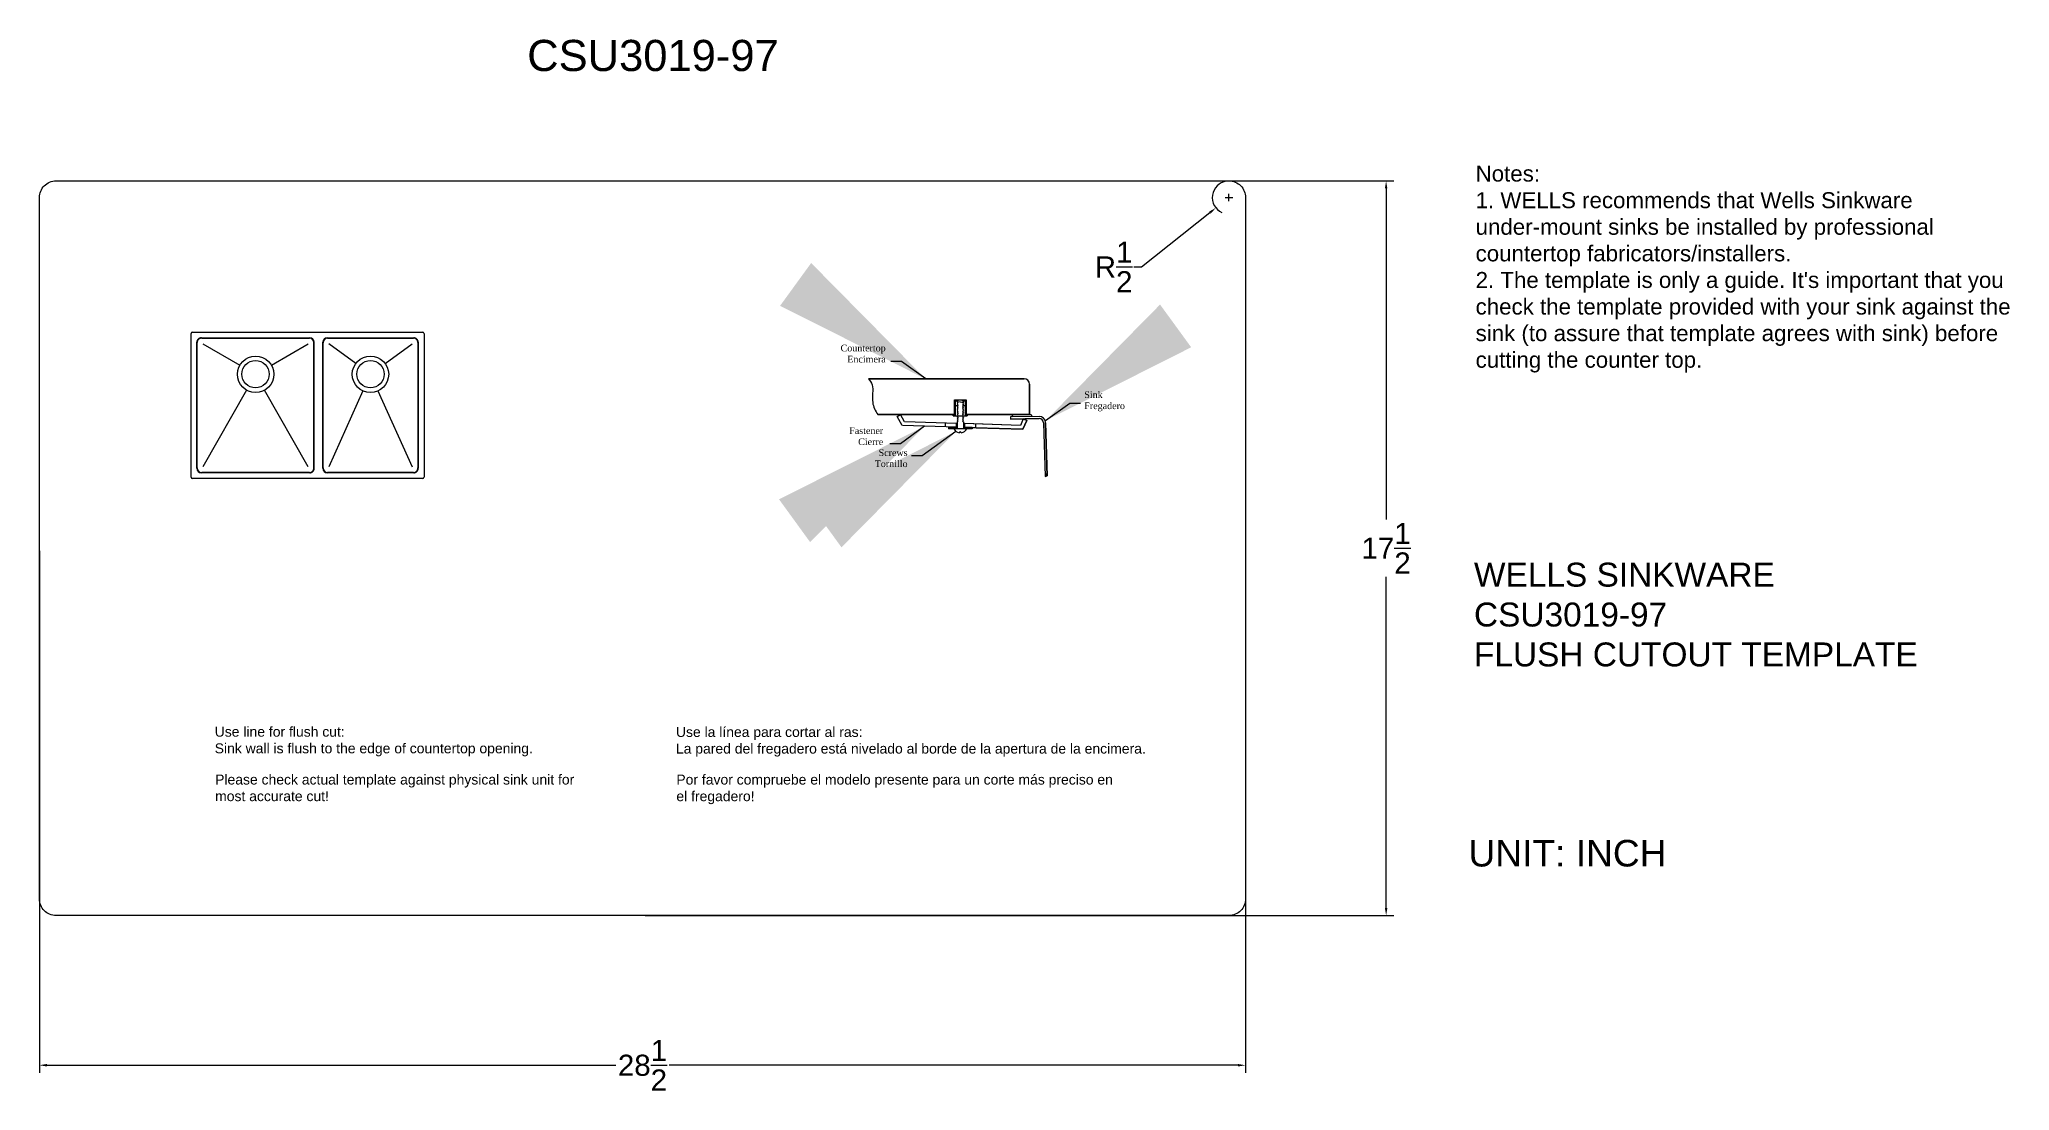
# Model space of a CAD drawing. Header units: inches. Extents: x 16.8 to 63.5, y 4.4 to 29.3.
import ezdxf

# ---------------------------------------------------------------- set-up
doc = ezdxf.new("R2010")
doc.units = ezdxf.units.IN
doc.header["$MEASUREMENT"] = 0
doc.styles.get("Standard").update_dxf_attribs({"font": 'arial.ttf'})
doc.dimstyles.new('B', dxfattribs={"dimscale": 7.62, "dimtxt": 1.5, "dimasz": 1.5, "dimexe": 1, "dimexo": 0.3125, "dimgap": 0.3, "dimtad": 1, "dimdec": 1, "dimzin": 0, "dimdsep": 46, "dimtxsty": 'Standard', "dimcen": 0.045, "dimadec": 0, "dimazin": 0, "dimtfac": 1, "dimtdec": 4, "dimtofl": 0, "dimtmove": 0, "dimatfit": 3, "dimfxl": 1, "dimtolj": 1, "dimtzin": 0, "dimarcsym": 0})
doc.dimstyles.get("Standard").update_dxf_attribs({"dimtxt": 0.5, "dimasz": 0.18, "dimexe": 0.18, "dimexo": 0.0625, "dimgap": 0.09, "dimtad": 0, "dimtih": 1, "dimtoh": 1, "dimzin": 0, "dimdsep": 46, "dimlunit": 5, "dimtxsty": 'Standard', "dimcen": 0.09, "dimadec": 0, "dimazin": 0, "dimtfac": 1, "dimtofl": 0, "dimtmove": 0, "dimatfit": 3, "dimfxl": 1, "dimtolj": 1, "dimtzin": 0, "dimarcsym": 0})

# ---------------------------------------------------------------- blocks, each defined once
blk = doc.blocks.new('*D5')
at = {"color": 0, "lineweight": -2, "transparency": 16777216}
for p, q in [((16.849, 17.166), (16.849, 4.8)), ((45.431, 17.166), (45.431, 4.8)), ((17.029, 4.98), (30.506, 4.98)), ((45.251, 4.98), (31.774, 4.98))]:
    blk.add_line(p, q, dxfattribs=at)
at = {"color": 0, "transparency": 16777216}
for points in [[(17.029, 5.01), (17.029, 4.95), (16.849, 4.98)], [(45.251, 5.01), (45.251, 4.95), (45.431, 4.98)]]:
    blk.add_solid(points, dxfattribs=at)
at = {"layer": 'DEFPOINTS', "color": 0, "transparency": 16777216}
for p in [(16.849, 17.228), (45.431, 17.228), (45.431, 4.98)]:
    blk.add_point(p, dxfattribs=at)
at = {"color": 0, "transparency": 16777216, "insert": (31.14, 4.98), "char_height": 0.5, "attachment_point": 5}
blk.add_mtext('\\A1;28{\\H1x;\\S1/2;}', dxfattribs=at)
blk = doc.blocks.new('*D6')
at = {"color": 0, "lineweight": -2, "transparency": 16777216}
for p, q in [((31.202, 25.929), (48.942, 25.929)), ((48.762, 25.749), (48.762, 17.904)), ((48.762, 8.707), (48.762, 16.553)), ((31.202, 8.527), (48.942, 8.527))]:
    blk.add_line(p, q, dxfattribs=at)
at = {"color": 0, "transparency": 16777216}
for points in [[(48.732, 25.749), (48.792, 25.749), (48.762, 25.929)], [(48.732, 8.707), (48.792, 8.707), (48.762, 8.527)]]:
    blk.add_solid(points, dxfattribs=at)
at = {"layer": 'DEFPOINTS', "color": 0, "transparency": 16777216}
for p in [(31.14, 25.929), (31.14, 8.527), (48.762, 8.527)]:
    blk.add_point(p, dxfattribs=at)
at = {"color": 0, "transparency": 16777216, "insert": (48.762, 17.228), "char_height": 0.5, "attachment_point": 5}
blk.add_mtext('\\A1;17{\\H1x;\\S1/2;}', dxfattribs=at)
blk = doc.blocks.new('*D7')
at = {"color": 0, "lineweight": -2, "transparency": 16777216}
for p, q in [((44.947, 25.535), (45.127, 25.535)), ((45.037, 25.445), (45.037, 25.625)), ((42.964, 23.89), (44.588, 25.179)), ((42.784, 23.89), (42.964, 23.89))]:
    blk.add_line(p, q, dxfattribs=at)
blk.add_arc((45.037, 25.535), 0.394, 99.0957, 244.6309, dxfattribs=at)
at = {"color": 0, "transparency": 16777216}
blk.add_solid([(44.569, 25.202), (44.607, 25.155), (44.729, 25.291)], dxfattribs=at)
at = {"layer": 'DEFPOINTS', "color": 0, "transparency": 16777216}
for p in [(44.729, 25.291), (45.037, 25.535)]:
    blk.add_point(p, dxfattribs=at)
at = {"color": 0, "transparency": 16777216, "insert": (42.304, 23.89), "char_height": 0.5, "attachment_point": 5}
blk.add_mtext('\\A1;R{\\H1x;\\S1/2;}', dxfattribs=at)

msp = doc.modelspace()

# ---------------------------------------------------------------- linework, layer by layer
at = {"color": 0}
for p, q in [((40.184, 21.242), (36.492, 21.242)), ((36.492, 21.242), (40.184, 21.242)), ((40.312, 20.393), (40.312, 21.115)), ((40.312, 21.115), (40.312, 20.393)), ((38.531, 20.744), (38.812, 20.744)), ((38.531, 20.744), (38.627, 20.744)), ((38.531, 20.393), (38.531, 20.744)), ((38.531, 20.744), (38.531, 20.393)), ((38.557, 20.367), (38.557, 20.718)), ((38.557, 20.718), (38.619, 20.718)), ((38.557, 20.605), (38.611, 20.605)), ((38.614, 20.718), (38.595, 20.704)), ((38.595, 20.704), (38.613, 20.69)), ((38.672, 20.698), (38.595, 20.676)), ((38.613, 20.69), (38.595, 20.676)), ((38.595, 20.676), (38.614, 20.662)), ((38.614, 20.662), (38.595, 20.65)), ((38.595, 20.65), (38.616, 20.632)), ((38.616, 20.632), (38.595, 20.622)), ((38.595, 20.622), (38.617, 20.608)), ((38.617, 20.608), (38.595, 20.595)), ((38.595, 20.595), (38.617, 20.578)), ((38.617, 20.578), (38.595, 20.564)), ((38.595, 20.564), (38.617, 20.545)), ((38.617, 20.545), (38.595, 20.532)), ((38.619, 20.718), (38.619, 20.744)), ((38.627, 20.744), (38.812, 20.744)), ((38.672, 20.698), (38.748, 20.676)), ((38.724, 20.718), (38.724, 20.744)), ((38.724, 20.718), (38.786, 20.718)), ((38.748, 20.595), (38.726, 20.578)), ((38.726, 20.578), (38.748, 20.564)), ((38.748, 20.622), (38.727, 20.608)), ((38.727, 20.608), (38.748, 20.595)), ((38.748, 20.564), (38.727, 20.545)), ((38.727, 20.545), (38.748, 20.532)), ((38.748, 20.65), (38.728, 20.632)), ((38.728, 20.632), (38.748, 20.622)), ((38.748, 20.676), (38.729, 20.662)), ((38.729, 20.662), (38.748, 20.65)), ((38.73, 20.718), (38.748, 20.704)), ((38.748, 20.704), (38.73, 20.69)), ((38.73, 20.69), (38.747, 20.676)), ((38.732, 20.605), (38.786, 20.605)), ((38.786, 20.718), (38.786, 20.367)), ((38.812, 20.393), (38.812, 20.744)), ((38.812, 20.744), (38.812, 20.393)), ((36.72, 20.393), (38.531, 20.393)), ((38.531, 20.393), (36.72, 20.393)), ((37.177, 20.35), (37.256, 20.393)), ((37.295, 20.135), (37.177, 20.35)), ((37.349, 20.223), (37.256, 20.393)), ((38.595, 20.095), (37.302, 20.135)), ((38.595, 20.184), (37.349, 20.223)), ((38.315, 20.193), (38.315, 20.104)), ((38.595, 20.084), (38.391, 20.084)), ((38.391, 20.084), (38.391, 20.059)), ((38.506, 20.393), (38.531, 20.393)), ((38.506, 20.367), (38.506, 20.393)), ((38.506, 20.367), (38.556, 20.367)), ((38.557, 20.367), (38.787, 20.367)), ((38.57, 20.185), (38.57, 20.096)), ((38.582, 20.084), (38.582, 20.059)), ((38.595, 20.532), (38.616, 20.511)), ((38.616, 20.511), (38.595, 20.495)), ((38.595, 20.495), (38.616, 20.468)), ((38.616, 20.468), (38.595, 20.449)), ((38.595, 20.449), (38.619, 20.421)), ((38.619, 20.421), (38.595, 20.406)), ((38.595, 20.406), (38.619, 20.381)), ((38.619, 20.381), (38.595, 20.359)), ((38.595, 20.359), (38.619, 20.336)), ((38.619, 20.336), (38.595, 20.308)), ((38.595, 20.308), (38.619, 20.283)), ((38.619, 20.283), (38.595, 20.26)), ((38.595, 20.26), (38.619, 20.238)), ((38.619, 20.238), (38.595, 20.22)), ((38.595, 20.22), (38.595, 20.059)), ((38.748, 20.449), (38.724, 20.421)), ((38.724, 20.421), (38.748, 20.406)), ((38.748, 20.406), (38.724, 20.381)), ((38.724, 20.381), (38.748, 20.359)), ((38.748, 20.359), (38.724, 20.336)), ((38.724, 20.336), (38.748, 20.308)), ((38.748, 20.308), (38.724, 20.283)), ((38.724, 20.283), (38.748, 20.26)), ((38.748, 20.26), (38.724, 20.238)), ((38.724, 20.238), (38.748, 20.22)), ((38.748, 20.495), (38.727, 20.468)), ((38.727, 20.468), (38.748, 20.449)), ((38.748, 20.532), (38.728, 20.511)), ((38.728, 20.511), (38.748, 20.495)), ((38.748, 20.22), (38.748, 20.059)), ((40.095, 20.138), (38.748, 20.18)), ((40.152, 20.047), (38.748, 20.09)), ((38.952, 20.084), (38.748, 20.084)), ((38.761, 20.084), (38.761, 20.059)), ((38.774, 20.179), (38.774, 20.09)), ((40.095, 20.138), (38.774, 20.179)), ((38.774, 20.09), (40.152, 20.047)), ((38.787, 20.367), (38.838, 20.367)), ((38.812, 20.394), (38.838, 20.393)), ((38.812, 20.393), (38.838, 20.393)), ((38.812, 20.393), (40.312, 20.393)), ((40.312, 20.393), (38.812, 20.393)), ((38.838, 20.393), (38.838, 20.367)), ((38.952, 20.084), (38.952, 20.059)), ((39.029, 20.171), (39.029, 20.082)), ((39.732, 20.393), (40.352, 20.393)), ((40.538, 20.348), (39.861, 20.338)), ((40.538, 20.348), (39.861, 20.338)), ((39.861, 20.338), (39.862, 20.287)), ((40.539, 20.297), (39.862, 20.287)), ((39.862, 20.287), (40.539, 20.297)), ((39.893, 20.393), (39.917, 20.339)), ((40.164, 20.291), (40.095, 20.138)), ((40.164, 20.291), (40.095, 20.138)), ((40.152, 20.047), (40.246, 20.255)), ((40.246, 20.255), (40.152, 20.047)), ((40.246, 20.255), (40.164, 20.291)), ((40.164, 20.291), (40.246, 20.255)), ((40.352, 20.393), (40.363, 20.346)), ((40.643, 20.198), (40.683, 18.924)), ((40.643, 20.198), (40.683, 18.924)), ((40.733, 18.943), (40.694, 20.2)), ((40.694, 20.2), (40.733, 18.943)), ((38.952, 20.059), (38.391, 20.059)), ((38.672, 19.992), (38.643, 19.964)), ((38.672, 19.992), (38.701, 19.964)), ((40.732, 19.017), (40.683, 18.924)), ((40.683, 18.924), (40.733, 18.943))]:
    msp.add_line(p, q, dxfattribs=at)
msp.add_lwpolyline([(17.242, 8.527, -0.414214), (16.849, 8.921), (16.849, 25.535, -0.414214), (17.242, 25.929), (45.037, 25.929, -0.414214), (45.431, 25.535), (45.431, 8.921, -0.414214), (45.037, 8.527)], format="xyb", close=True)
for centre, radius, start, end in [((40.184, 21.115), 0.128, 0, 90), ((40.184, 21.115), 0.128, 0, 90), ((40.541, 20.195), 0.153, 1.8394, 90.8812), ((40.541, 20.195), 0.153, 1.8394, 90.8812), ((40.541, 20.195), 0.102, 1.8394, 90.8812), ((40.541, 20.195), 0.102, 1.8394, 90.8812), ((38.672, 20.13), 0.169, 205.085, 260.0888), ((38.672, 20.13), 0.169, 279.9112, 334.915)]:
    msp.add_arc(centre, radius, start, end, dxfattribs=at)
msp.add_open_spline([(36.492, 21.242), (36.533, 21.201), (36.633, 21.049), (36.548, 20.698), (36.656, 20.481), (36.72, 20.393)], degree=3, knots=[168.189031, 168.189031, 168.189031, 168.189031, 240.397049, 404.438544, 531.209788, 531.209788, 531.209788, 531.209788], dxfattribs=at)
msp.add_open_spline([(36.492, 21.242), (36.533, 21.201), (36.633, 21.049), (36.548, 20.698), (36.656, 20.481), (36.72, 20.393)], degree=3, knots=[168.189031, 168.189031, 168.189031, 168.189031, 240.397049, 404.438544, 531.209788, 531.209788, 531.209788, 531.209788], dxfattribs=at)
at = {"layer": 'DEFPOINTS', "color": 0, "ltscale": 3}
for p, q in [((20.444, 18.909), (20.444, 22.316)), ((20.476, 22.349), (23.556, 22.349)), ((20.588, 19.128), (20.588, 22.097)), ((20.696, 22.205), (23.246, 22.205)), ((20.725, 22.068), (21.597, 21.565)), ((22.346, 21.565), (23.218, 22.068)), ((23.354, 19.128), (23.354, 22.097)), ((23.556, 22.349), (25.93, 22.349)), ((23.571, 19.128), (23.571, 22.096)), ((23.679, 22.205), (25.71, 22.205)), ((24.345, 21.603), (23.707, 22.068)), ((25.044, 21.603), (25.682, 22.068)), ((25.818, 22.097), (25.818, 19.128)), ((25.963, 22.316), (25.963, 18.908)), ((21.757, 20.973), (20.725, 19.157)), ((23.218, 19.157), (22.185, 20.973)), ((24.516, 20.955), (23.707, 19.157)), ((24.871, 20.954), (25.682, 19.157)), ((23.556, 18.876), (20.476, 18.876)), ((23.246, 19.02), (20.696, 19.02)), ((25.93, 18.876), (23.556, 18.876)), ((25.71, 19.02), (23.679, 19.02))]:
    msp.add_line(p, q, dxfattribs=at)
at = {"layer": 'DEFPOINTS', "color": 0, "ltscale": 25}
for p, q in [((20.579, 19.12), (20.579, 22.105)), ((20.687, 22.213), (23.255, 22.213)), ((23.363, 19.12), (23.363, 22.105)), ((23.562, 19.12), (23.562, 22.105)), ((23.67, 22.213), (25.719, 22.213)), ((25.827, 22.105), (25.827, 19.12)), ((23.255, 19.012), (20.687, 19.012)), ((25.719, 19.011), (23.67, 19.012))]:
    msp.add_line(p, q, dxfattribs=at)
at = {"layer": 'DEFPOINTS', "color": 0, "ltscale": 3}
for centre, radius in [((21.971, 21.349), 0.432), ((21.971, 21.349), 0.324), ((24.694, 21.349), 0.432), ((24.694, 21.349), 0.324)]:
    msp.add_circle(centre, radius, dxfattribs=at)
for centre, radius, start, end in [((20.476, 22.316), 0.0324, 90, 180), ((20.696, 22.097), 0.108, 89.9988, 180), ((23.246, 22.097), 0.108, 0, 89.9988), ((23.679, 22.096), 0.108, 90.0014, 180), ((25.71, 22.097), 0.108, 0, 90.0014), ((25.93, 22.316), 0.0324, 0, 90), ((20.476, 18.909), 0.0324, 180, 270), ((20.696, 19.128), 0.108, 180, 269.9988), ((23.246, 19.128), 0.108, 269.9988, 0), ((23.679, 19.128), 0.108, 180, 269.9985), ((25.71, 19.128), 0.108, 269.9985, 0), ((25.93, 18.908), 0.0324, 270, 0)]:
    msp.add_arc(centre, radius, start, end, dxfattribs=at)
at = {"layer": 'DEFPOINTS', "color": 0, "ltscale": 25}
for centre, start, end in [((20.687, 22.105), 89.9988, 180), ((23.255, 22.105), 0, 89.9988), ((23.67, 22.105), 90.003, 180), ((25.719, 22.105), 0, 90.003), ((20.687, 19.12), 180, 269.9988), ((23.255, 19.12), 269.9988, 0), ((23.67, 19.12), 180, 269.9985), ((25.719, 19.12), 269.9985, 0)]:
    msp.add_arc(centre, 0.108, start, end, dxfattribs=at)

# ---------------------------------------------------------------- texts
at = {"color": 0}
msp.add_text('CSU3019-97', height=0.7382, dxfattribs=at).set_placement((28.408, 28.531))
for s, insert, char_height, width, attachment_point in [("{\\H2x;\\C4;Notes: \\P1. WELLS recommends that Wells Sinkware under-mount sinks be installed by professional countertop fabricators/installers. \\P2. The template is only a guide. It's important that you check the template provided with your sink against the sink (to assure that template agrees with sink) before cutting the counter top.}", (50.883, 26.291), 0.188976, 13.18793, 1), ('{\\fBatang|b0|i0|c0|p18;Sink\\PFregadero}', (41.609, 20.943), 0.15748, 1.5358, 1), ('{\\fBatang|b0|i0|c0|p18;Fastener\\PCierre}', (36.845, 19.669), 0.15748, 1.23638, 9), ('{\\fBatang|b0|i0|c0|p18;Screws Tornillo}', (37.422, 19.147), 0.15748, 1.07416, 9), ('{\\fArial|b0|i0|c0|p34;\\H0.75x;Use line for flush cut:\\fArial|b1|i0|c0|p34;\\P\\fArial|b0|i0|c0|p34;Sink wall is flush to the edge of countertop opening.}', (21.003, 12.999), 0.31496, 16.07501, 1), ('{\\fBatang|b0|i0|c0|p18;\\P\\fArial|b0|i0|c0|p34;\\H0.75x;Use la línea para cortar al ras:\\PLa pared del fregadero está nivelado al borde de la apertura de la encimera.}', (31.933, 13.518), 0.31496, 16.07501, 1), ('{\\fArial|b0|i0|c0|p34;\\H0.75x;Please check actual template against physical sink unit for\\Pmost accurate cut!}', (21.013, 11.866), 0.31496, 18.0717, 1), ('{\\fBatang|b0|i0|c0|p18;\\P\\fArial|b0|i0|c0|p34;\\H0.75x;Por favor compruebe el modelo presente para un corte más preciso en \\Pel fregadero!}', (31.943, 12.39), 0.31496, 18.0717, 1)]:
    msp.add_mtext(s, dxfattribs=dict(at, insert=insert, char_height=char_height, width=width, attachment_point=attachment_point))
at = {"color": 0, "insert": (36.904, 21.626), "char_height": 0.15748, "attachment_point": 9}
msp.add_mtext('{\\fBatang|b0|i0|c0|p18;Countertop\\P\\C7;Encimera}', dxfattribs=at)
at = {"color": 7, "attachment_point": 1}
for s, insert, char_height, width in [('{\\C3;WELLS SINKWARE\\PCSU3019-97 \\PFLUSH CUTOUT TEMPLATE}', (50.844, 16.885), 0.56693, 14.63296), ('{\\C3;UNIT: INCH}', (50.714, 10.318), 0.62992, 14.8679)]:
    msp.add_mtext(s, dxfattribs=dict(at, insert=insert, char_height=char_height, width=width))

# ---------------------------------------------------------------- dimensions: what is measured, and where the dimension line sits
dim = msp.add_linear_dim(base=(48.762, 8.527), p1=(31.14, 25.929), p2=(31.14, 8.527), angle=90, dimstyle='Standard')
dim.commit()
dim.dimension.update_dxf_attribs({"geometry": '*D6', "text_midpoint": (48.762, 17.228)})
dim = msp.add_radius_dim(center=(45.037, 25.535), mpoint=(44.729, 25.291), dimstyle='Standard')
dim.commit()
dim.dimension.update_dxf_attribs({"geometry": '*D7', "text_midpoint": (42.304, 23.89), "dimtype": 164})
dim = msp.add_linear_dim(base=(45.431, 4.98), p1=(16.849, 17.228), p2=(45.431, 17.228), dimstyle='Standard')
dim.commit()
dim.dimension.update_dxf_attribs({"geometry": '*D5', "text_midpoint": (31.14, 4.98)})

# ---------------------------------------------------------------- leaders
at = {"color": 0}
for points in [[(37.851, 21.237, 52.561), (37.28, 21.652, 52.561), (37.027, 21.652, 52.561)], [(40.694, 20.251, 105.122), (41.264, 20.666, 105.122), (41.517, 20.666, 105.122)], [(37.826, 20.119, 52.561), (37.255, 19.704, 52.561), (37.002, 19.704, 52.561)], [(38.569, 19.996, 52.561), (37.767, 19.413, 52.561), (37.514, 19.413, 52.561)]]:
    msp.add_leader(points, dimstyle='B', override={"dimasz": 0.5, "dimgap": 0.3, "dimtad": 0}, dxfattribs=at)

doc.saveas('drawing.dxf')
